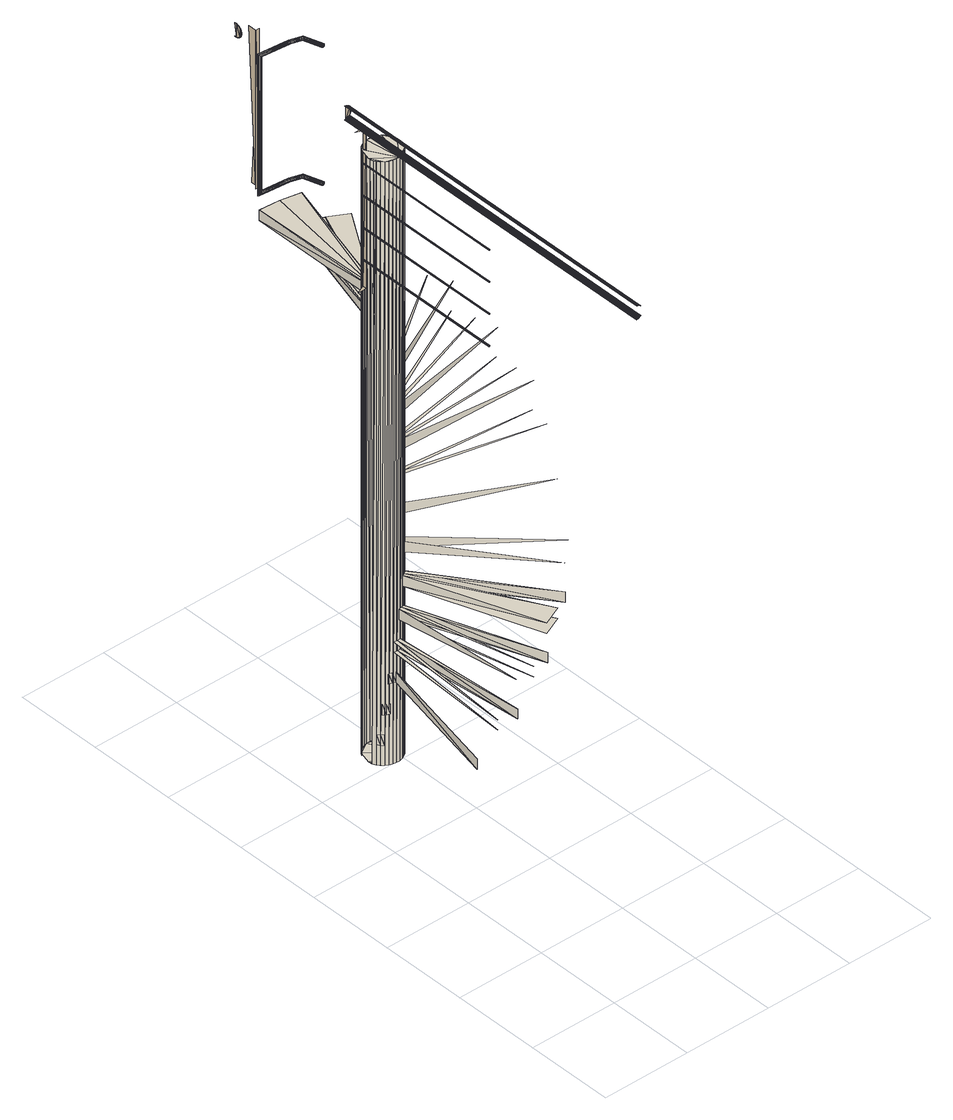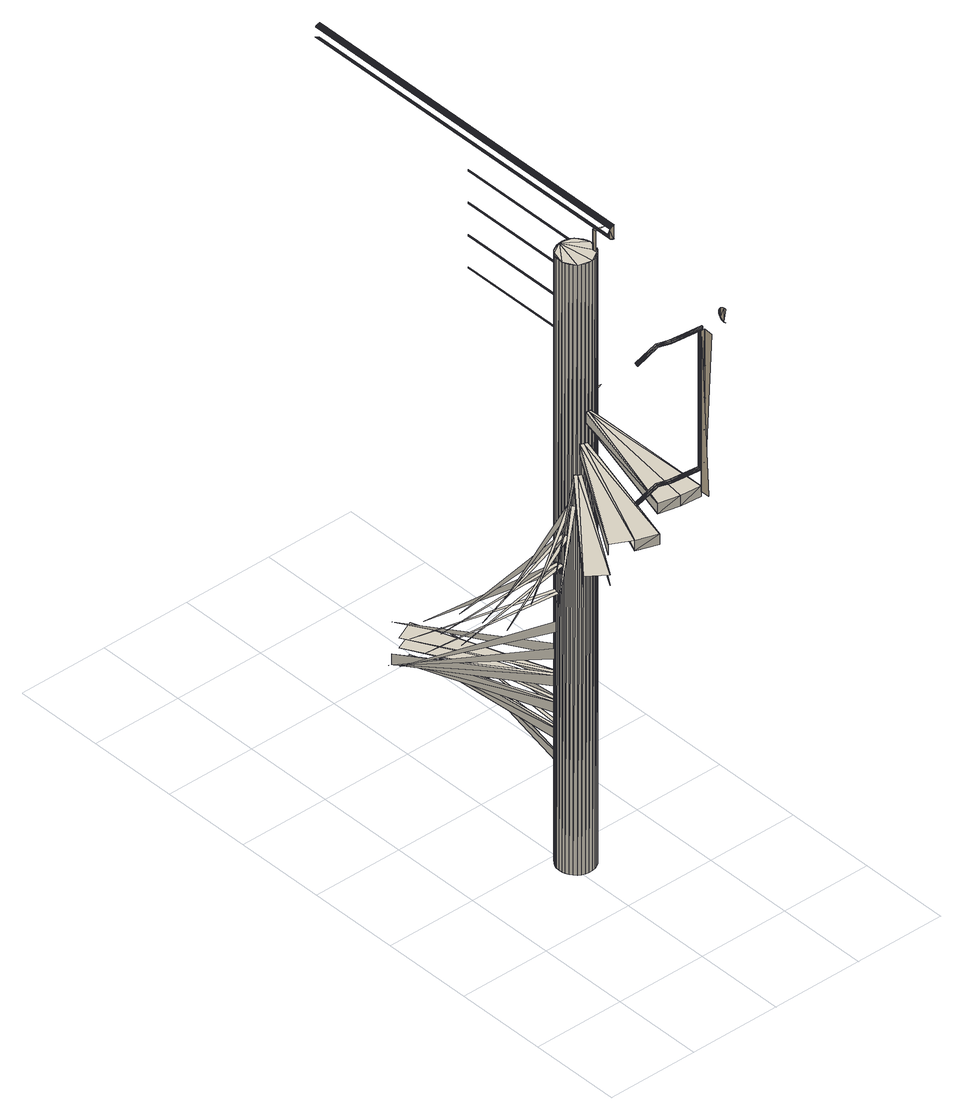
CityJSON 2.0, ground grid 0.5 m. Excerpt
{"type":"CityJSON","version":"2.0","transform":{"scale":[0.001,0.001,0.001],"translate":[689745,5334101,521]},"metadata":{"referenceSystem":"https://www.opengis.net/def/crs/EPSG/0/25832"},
"CityObjects":{
"building1":{"type":"Building","attributes":{"description":"FZK-Haus create by KHH / IAI / FZK","name":"FZK-Haus","Pset_BuildingCommon.SprinklerProtection":0,"Pset_BuildingCommon.SprinklerProtectionAutomatic":0,"Pset_BuildingCommon.OccupancyType":"citygml:1000 (residential building)","Pset_BuildingCommon.GrossPlannedArea":120,"Pset_BuildingCommon.NumberOfStoreys":2,"Pset_BuildingCommon.YearOfConstruction":"2008","Pset_BuildingCommon.NetAreaPlanned":120,"BaseQuantities.GrossFloorArea":241.5},"children":["building1-1","building1-2","building1-3"]},
"building1-1":{"type":"BuildingInstallation","attributes":{"ArchiCADProperties.Ursprungsgeschoss":"Dachgeschoss","ArchiCADProperties.Raumname":"Galerie","ArchiCADProperties.Raumnummer":"7","ArchiCADProperties.Ebene":"Gelaender","ArchiCADProperties.Typ":"Objekt","ArchiCADProperties.Geschützt":0,"ArchiCADProperties.Bibliothekselement-Name":"Geländer_horizontal 13","ArchiCADProperties.Baustoff / Mehrschichtiger Aufbau / Profil / Schraffur":"Solid","ArchiCADProperties.Tragende Funktion":"Nicht definiert","ArchiCADProperties.Lage":"Nicht definiert","ArchiCADProperties.Element-Klassifizierung":"Geländer","ArchiCADProperties.Umbau-Status":"Bestand","ArchiCADProperties.Anzeigen auf Umbau-Filter":"Alle relevanten Filter","ArchiCADProperties.Drehwinkel":270,"ArchiCADProperties.Oberfläche":"Allgemein","AC_Pset_Geländer_horizontal_13.3D":"Detailiert","AC_Pset_Geländer_horizontal_13.Anzahl_Rohre":4,"AC_Pset_Geländer_horizontal_13.Position":"Zwischen Pfosten","AC_Pset_Geländer_horizontal_13.Anzahl_Pfosten":3,"AC_Pset_Geländer_horizontal_13.Auflösung":36,"AC_Pset_Geländer_horizontal_13.Schattenwurf":1,"AC_Pset_Geländer_horizontal_13.Show 2D Hotspots in 3D":1,"AC_Pset_Geländer_horizontal_13.Ausfüllmuster":"Leer","AC_Pset_Geländer_horizontal_13.Handlauf (hamat)":"Zink","AC_Pset_Geländer_horizontal_13.Rohre (bamat)":"Zink","AC_Pset_Geländer_horizontal_13.Pfosten (pomat)":"Zink","AC_Pset_Geländer_horizontal_13.Preis":0,"AC_Pset_Geländer_horizontal_13.Gruppe (FM_Type)":"Andere","AC_Pset_Geländer_horizontal_13.Gruppe (iFMType)":25,"AC_Pset_Geländer_horizontal_13.Gewicht":0,"AC_Pset_Geländer_horizontal_13.Gewichteinheit":"kg","ArchiCADQuantities.Höhenangabe zum Projekt-Nullpunkt":2.7,"ArchiCADQuantities.Höhe zu Geschoss":0,"ArchiCADQuantities.Oberflächenbereich":1.12,"ArchiCADQuantities.Netto-Volumen":0.0134,"ArchiCADQuantities.Fläche":2,"ArchiCADQuantities.Höhe (Z Größe)":1,"ArchiCADQuantities.Länge (A)":2,"ArchiCADQuantities.Volumen":0.0134,"ArchiCADQuantities.Breite (B)":1},"parents":["building1"],"geometry":[{"type":"MultiSurface","lod":"3","boundaries":[[[0,1,2]],[[3,4,5]],[[6,7,8]],[[9,10,11]],[[12,13,14]],[[15,16,17]],[[18,19,15]],[[20,21,22]],[[2,23,20]],[[24,25,3]],[[8,26,24]],[[27,28,9]],[[14,29,27]],[[30,31,32]],[[33,34,35]],[[36,37,38]],[[39,40,41]],[[42,43,44]],[[45,46,47]],[[48,49,50]],[[51,52,53]],[[54,30,55]],[[56,36,57]],[[58,42,59]],[[60,48,61]],[[34,62,63]],[[40,64,65]],[[46,66,67]],[[52,68,69]],[[70,54,71]],[[72,70,73]],[[74,75,76]],[[62,74,77]],[[78,56,79]],[[80,78,81]],[[82,1,0]],[[64,82,83]],[[84,58,85]],[[86,84,87]],[[88,7,6]],[[66,88,89]],[[90,60,91]],[[92,90,93]],[[94,13,12]],[[68,94,95]],[[96,72,97]],[[98,80,99]],[[4,86,5]],[[10,92,11]],[[75,19,18]],[[1,23,2]],[[7,26,8]],[[13,29,14]],[[16,96,17]],[[19,16,15]],[[21,98,22]],[[23,21,20]],[[25,4,3]],[[26,25,24]],[[28,10,9]],[[29,28,27]],[[100,101,102]],[[103,104,105]],[[102,106,107]],[[108,109,103]],[[107,110,111]],[[112,113,108]],[[111,114,115]],[[116,117,112]],[[115,118,119]],[[120,121,116]],[[119,122,123]],[[124,125,120]],[[123,126,127]],[[128,129,124]],[[127,130,131]],[[132,133,128]],[[131,134,135]],[[136,137,132]],[[135,138,139]],[[140,141,136]],[[139,142,143]],[[144,145,140]],[[143,146,147]],[[148,149,144]],[[147,150,151]],[[152,153,148]],[[19,34,30]],[[23,40,36]],[[26,46,42]],[[29,52,48]],[[54,96,30]],[[56,98,36]],[[58,4,42]],[[60,10,48]],[[96,19,30]],[[98,23,36]],[[4,26,42]],[[10,29,48]],[[62,34,19]],[[72,96,70]],[[70,96,54]],[[64,40,23]],[[80,98,78]],[[78,98,56]],[[66,46,26]],[[86,4,84]],[[84,4,58]],[[68,52,29]],[[92,10,90]],[[90,10,60]],[[74,62,19]],[[75,74,19]],[[82,64,23]],[[1,82,23]],[[88,66,26]],[[7,88,26]],[[94,68,29]],[[13,94,29]],[[16,19,96]],[[21,23,98]],[[25,26,4]],[[28,29,10]],[[154,155,156]],[[157,158,159]],[[154,156,159]],[[156,157,159]],[[102,107,100]],[[108,103,105]],[[111,119,107]],[[120,112,108]],[[115,119,111]],[[120,116,112]],[[107,160,108]],[[119,160,107]],[[161,120,108]],[[123,131,119]],[[132,124,120]],[[127,131,123]],[[132,128,124]],[[160,161,108]],[[131,160,119]],[[161,132,120]],[[135,139,131]],[[140,136,132]],[[139,160,131]],[[161,140,132]],[[143,147,139]],[[148,144,140]],[[147,160,139]],[[161,148,140]],[[161,152,148]],[[147,151,160]],[[162,163,161]],[[160,164,161]],[[165,162,161]],[[160,166,167]],[[162,168,163]],[[169,165,161]],[[166,170,167]],[[160,167,171]],[[164,169,161]],[[160,171,164]],[[172,173,165]],[[169,172,165]],[[171,174,175]],[[171,175,164]],[[164,176,169]],[[177,178,169]],[[178,179,169]],[[176,177,169]],[[164,180,181]],[[164,181,182]],[[164,182,176]],[[176,183,177]],[[182,184,176]]]}]},
"building1-2":{"type":"BuildingConstructiveElement","attributes":{"name":"Wendeltreppe","Pset_StairCommon.HandicapAccessible":0,"Pset_StairCommon.IsExternal":0,"Pset_StairCommon.FireExit":1,"AC_Pset_Name.Name":"Wendeltreppe","ArchiCADProperties.Ursprungsgeschoss":"Erdgeschoss","ArchiCADProperties.Raumname":"Wohnen","ArchiCADProperties.Raumnummer":"5","ArchiCADProperties.Ebene":"Treppen","ArchiCADProperties.Typ":"Treppen","ArchiCADProperties.Geschützt":0,"ArchiCADProperties.Bibliothekselement-Name":"Treppe_FZK-Haus","ArchiCADProperties.Baustoff / Mehrschichtiger Aufbau / Profil / Schraffur":"Holz","ArchiCADProperties.Tragende Funktion":"Nicht definiert","ArchiCADProperties.Lage":"Nicht definiert","ArchiCADProperties.Element-Klassifizierung":"Treppe","ArchiCADProperties.Umbau-Status":"Bestand","ArchiCADProperties.Anzeigen auf Umbau-Filter":"Alle relevanten Filter","ArchiCADProperties.Drehwinkel":210,"ArchiCADProperties.Oberfläche":"Allgemein","AC_Pset_Treppe_FZK-Haus.2D Hotspots in 3D zeigen":1,"AC_Pset_Treppe_FZK-Haus.Geschoßabhängig":1,"AC_Pset_Treppe_FZK-Haus.     Kein Bruch im Gesch. oberhalb":1,"AC_Pset_Treppe_FZK-Haus.     Strichlinien oberhalb Bruch":1,"AC_Pset_Treppe_FZK-Haus.     Linientyp unter Einsetzgeschoß":4,"AC_Pset_Treppe_FZK-Haus.Symbol maßstabunabhängig":0,"AC_Pset_Treppe_FZK-Haus.     Trittlinien":0,"AC_Pset_Treppe_FZK-Haus.     Pfeil":0,"AC_Pset_Treppe_FZK-Haus.     Detail":0,"AC_Pset_Treppe_FZK-Haus.Pfeil Auf/Ab":0,"AC_Pset_Treppe_FZK-Haus.Schraffurtyp":"Leer","AC_Pset_Treppe_FZK-Haus.2D-Detaillierungsgrad":"Maßstababhängig","AC_Pset_Treppe_FZK-Haus.Einfache/mittelmässige Modifizierung bei (iScaleChangeSM)":999,"AC_Pset_Treppe_FZK-Haus.Einfache/mittelmässige Modifizierung bei (gs_ScaleChangeSM)":100,"AC_Pset_Treppe_FZK-Haus.Mittelmässige/detaillierte Modifizierung bei (iScaleChangeMD)":999,"AC_Pset_Treppe_FZK-Haus.Mittelmässige/detaillierte Modifizierung bei (gs_ScaleChangeMD)":50,"AC_Pset_Treppe_FZK-Haus.2D-Symbol Typ":"Typ 11","AC_Pset_Treppe_FZK-Haus.Symbol Gruppentyp":6,"AC_Pset_Treppe_FZK-Haus.Linientyp sichtbare Struktur":1,"AC_Pset_Treppe_FZK-Haus.Linientyp unsichtbare Struktur":4},"parents":["building1"],"geometry":[{"type":"MultiSurface","lod":"3","boundaries":[[[185,186,187]],[[188,189,190]],[[191,192,193]],[[186,194,187]],[[195,196,197]],[[189,198,199]],[[200,191,201]],[[202,203,204]],[[205,206,207]],[[203,202,208]],[[209,204,210]],[[201,199,200]],[[211,205,207]],[[204,203,210]],[[203,208,210]],[[202,212,213]],[[214,209,215]],[[216,205,211]],[[208,202,213]],[[209,210,215]],[[217,216,211]],[[210,208,215]],[[218,219,220]],[[208,213,215]],[[221,218,220]],[[215,213,222]],[[223,218,221]],[[213,224,222]],[[225,223,221]],[[226,227,228]],[[229,230,231]],[[224,213,232]],[[215,222,233]],[[234,226,228]],[[230,235,231]],[[222,224,233]],[[224,232,233]],[[199,198,200]],[[214,215,236]],[[236,215,233]],[[231,235,237]],[[238,233,232]],[[235,214,236]],[[226,234,194]],[[235,239,237]],[[240,238,232]],[[234,187,194]],[[232,213,241]],[[242,239,235]],[[188,192,189]],[[238,236,233]],[[196,243,244]],[[245,195,246]],[[192,191,189]],[[237,239,247]],[[236,238,240]],[[240,232,241]],[[239,248,247]],[[242,248,239]],[[249,242,235]],[[241,236,240]],[[189,191,198]],[[249,235,236]],[[237,247,250]],[[231,237,251]],[[191,200,198]],[[213,212,252]],[[247,248,250]],[[196,195,243]],[[253,236,241]],[[212,231,252]],[[248,242,250]],[[195,245,243]],[[254,253,241]],[[237,250,251]],[[253,255,236]],[[241,213,252]],[[243,245,256]],[[250,242,251]],[[257,253,254]],[[245,258,256]],[[242,249,251]],[[259,257,254]],[[260,261,262]],[[263,249,236]],[[255,264,236]],[[257,255,253]],[[231,251,252]],[[261,265,262]],[[251,249,266]],[[254,241,252]],[[267,256,258]],[[259,254,268]],[[261,260,269]],[[255,257,259]],[[270,271,249]],[[249,271,266]],[[264,272,236]],[[273,274,275]],[[268,255,259]],[[243,256,267]],[[258,245,276]],[[262,265,277]],[[278,273,275]],[[272,263,236]],[[276,267,258]],[[265,279,277]],[[280,270,249]],[[251,266,281]],[[268,254,252]],[[282,283,284]],[[266,271,281]],[[285,273,278]],[[264,255,268]],[[283,286,284]],[[287,285,278]],[[271,270,281]],[[252,264,268]],[[251,281,288]],[[289,290,291]],[[251,292,252]],[[288,281,270]],[[290,293,291]],[[284,286,294]],[[280,288,270]],[[251,288,292]],[[280,249,263]],[[295,264,252]],[[286,296,294]],[[297,298,299]],[[300,295,252]],[[291,293,301]],[[298,302,299]],[[303,261,269]],[[292,288,280]],[[293,304,301]],[[295,272,264]],[[305,306,307]],[[292,308,252]],[[263,292,280]],[[252,308,300]],[[309,295,300]],[[306,310,307]],[[299,302,311]],[[312,309,300]],[[302,313,311]],[[314,275,274]],[[309,272,295]],[[315,316,317]],[[318,292,263]],[[307,310,319]],[[316,320,317]],[[300,308,312]],[[273,321,274]],[[322,318,263]],[[310,323,319]],[[275,314,278]],[[309,312,324]],[[325,326,327]],[[328,317,320]],[[308,329,312]],[[324,272,309]],[[312,329,324]],[[326,330,327]],[[331,328,320]],[[292,318,308]],[[322,263,272]],[[332,318,322]],[[260,262,333]],[[265,261,303]],[[334,335,336]],[[337,332,322]],[[338,334,336]],[[324,329,272]],[[327,330,339]],[[318,340,308]],[[341,322,272]],[[318,332,340]],[[337,322,341]],[[329,308,272]],[[330,342,339]],[[343,344,345]],[[340,332,337]],[[344,346,345]],[[347,334,338]],[[346,348,349]],[[350,347,338]],[[345,346,349]],[[341,340,337]],[[351,260,333]],[[272,308,341]],[[308,340,341]],[[352,277,279]],[[321,314,274]],[[285,353,273]],[[354,289,291]],[[290,355,293]],[[353,285,287]],[[283,282,356]],[[262,277,352]],[[279,265,357]],[[357,352,279]],[[314,358,278]],[[359,321,273]],[[360,294,296]],[[361,291,301]],[[362,305,307]],[[363,301,304]],[[353,359,273]],[[364,311,313]],[[365,366,367]],[[367,366,368]],[[366,369,368]],[[370,365,367]],[[368,369,371]],[[365,370,372]],[[369,373,371]],[[370,374,372]],[[371,373,375]],[[372,374,376]],[[373,377,375]],[[374,378,376]],[[379,375,377]],[[376,378,380]],[[381,379,377]],[[378,382,380]],[[383,307,319]],[[384,379,381]],[[385,320,316]],[[386,384,381]],[[380,382,387]],[[382,388,387]],[[389,384,386]],[[390,387,388]],[[391,389,386]],[[290,289,355]],[[392,390,388]],[[393,390,392]],[[394,389,391]],[[395,394,391]],[[396,393,392]],[[397,393,396]],[[394,395,398]],[[398,397,396]],[[395,397,398]],[[287,278,399]],[[399,353,287]],[[400,325,327]],[[401,319,323]],[[402,336,335]],[[403,331,320]],[[371,404,368]],[[369,405,373]],[[406,327,339]],[[407,377,373]],[[408,338,336]],[[409,371,375]],[[410,381,377]],[[411,375,379]],[[380,412,376]],[[413,382,378]],[[361,354,291]],[[414,386,381]],[[384,415,379]],[[416,343,345]],[[417,339,342]],[[418,349,348]],[[419,350,338]],[[420,345,349]],[[393,421,390]],[[392,422,396]],[[314,321,358]],[[304,293,423]],[[369,366,424]],[[367,368,425]],[[409,404,371]],[[405,407,373]],[[366,365,426]],[[370,367,427]],[[365,372,426]],[[374,370,427]],[[407,410,377]],[[411,409,375]],[[410,414,381]],[[415,411,379]],[[372,376,428]],[[378,374,429]],[[414,430,386]],[[431,415,384]],[[391,386,430]],[[384,389,431]],[[432,412,380]],[[413,433,382]],[[380,387,432]],[[388,382,433]],[[395,391,434]],[[389,394,435]],[[387,390,436]],[[392,388,437]],[[397,395,438]],[[394,398,439]],[[321,359,358]],[[440,421,393]],[[422,441,396]],[[393,397,440]],[[398,396,441]],[[278,358,399]],[[363,361,301]],[[289,354,355]],[[306,305,442]],[[310,306,442]],[[425,368,404]],[[405,369,424]],[[427,367,425]],[[424,366,426]],[[443,363,304]],[[429,374,427]],[[426,372,428]],[[434,391,430]],[[431,389,435]],[[413,378,429]],[[428,376,412]],[[444,395,434]],[[435,394,445]],[[438,395,444]],[[445,394,439]],[[387,436,432]],[[388,433,437]],[[440,397,438]],[[439,398,441]],[[392,437,422]],[[390,421,436]],[[383,362,307]],[[323,310,446]],[[293,355,423]],[[358,359,399]],[[447,444,434]],[[448,427,425]],[[449,438,444]],[[450,429,427]],[[451,412,432]],[[452,441,422]],[[453,432,436]],[[454,422,437]],[[455,421,440]],[[456,433,413]],[[457,436,421]],[[458,437,433]],[[410,407,459]],[[411,415,460]],[[414,410,461]],[[409,411,462]],[[407,405,463]],[[415,431,464]],[[430,414,465]],[[404,409,466]],[[405,424,467]],[[431,435,468]],[[434,430,469]],[[425,404,470]],[[424,426,471]],[[435,445,472]],[[426,428,473]],[[445,439,474]],[[428,412,473]],[[439,441,474]],[[453,451,432]],[[454,452,422]],[[440,438,475]],[[413,429,476]],[[457,453,436]],[[458,454,437]],[[475,455,440]],[[476,456,413]],[[455,457,421]],[[456,458,433]],[[359,353,399]],[[410,459,461]],[[411,460,462]],[[407,463,459]],[[415,464,460]],[[405,467,463]],[[431,468,464]],[[414,461,465]],[[409,462,466]],[[424,471,467]],[[435,472,468]],[[430,465,469]],[[404,466,470]],[[477,434,469]],[[478,425,470]],[[471,426,473]],[[472,445,474]],[[447,434,477]],[[448,425,478]],[[473,412,451]],[[474,441,452]],[[449,444,447]],[[450,427,448]],[[475,438,449]],[[476,429,450]],[[463,479,459]],[[464,480,460]],[[481,462,460]],[[467,482,463]],[[468,483,464]],[[484,465,461]],[[462,485,466]],[[486,468,472]],[[465,487,469]],[[466,488,470]],[[474,489,472]],[[490,477,469]],[[491,471,473]],[[470,492,478]],[[423,355,354]],[[493,448,478]],[[447,494,449]],[[448,495,450]],[[496,454,458]],[[456,497,458]],[[498,457,455]],[[480,481,460]],[[483,480,464]],[[461,459,499]],[[485,488,466]],[[467,471,500]],[[489,486,472]],[[488,492,470]],[[492,493,478]],[[473,451,501]],[[474,452,502]],[[447,477,503]],[[451,453,504]],[[452,454,505]],[[361,423,354]],[[495,506,450]],[[453,457,507]],[[475,449,508]],[[476,450,506]],[[497,496,458]],[[455,475,509]],[[456,476,510]],[[459,479,499]],[[463,482,479]],[[484,461,499]],[[462,481,485]],[[468,486,483]],[[482,467,500]],[[465,484,487]],[[471,491,500]],[[469,487,490]],[[491,473,501]],[[489,474,502]],[[477,490,503]],[[452,505,502]],[[501,451,504]],[[454,496,505]],[[504,453,507]]]}]},
"building1-3":{"type":"BuildingInstallation","attributes":{"ArchiCADProperties.Ursprungsgeschoss":"Dachgeschoss","ArchiCADProperties.Raumname":"Galerie","ArchiCADProperties.Raumnummer":"7","ArchiCADProperties.Ebene":"Gelaender","ArchiCADProperties.Typ":"Objekt","ArchiCADProperties.Geschützt":0,"ArchiCADProperties.Bibliothekselement-Name":"Geländer_horizontal 13","ArchiCADProperties.Baustoff / Mehrschichtiger Aufbau / Profil / Schraffur":"Solid","ArchiCADProperties.Tragende Funktion":"Nicht definiert","ArchiCADProperties.Lage":"Nicht definiert","ArchiCADProperties.Element-Klassifizierung":"Geländer","ArchiCADProperties.Umbau-Status":"Bestand","ArchiCADProperties.Anzeigen auf Umbau-Filter":"Alle relevanten Filter","ArchiCADProperties.Drehwinkel":0,"ArchiCADProperties.Oberfläche":"Allgemein","AC_Pset_Geländer_horizontal_13.3D":"Detailiert","AC_Pset_Geländer_horizontal_13.Anzahl_Rohre":4,"AC_Pset_Geländer_horizontal_13.Position":"Zwischen Pfosten","AC_Pset_Geländer_horizontal_13.Anzahl_Pfosten":3,"AC_Pset_Geländer_horizontal_13.Auflösung":36,"AC_Pset_Geländer_horizontal_13.Schattenwurf":1,"AC_Pset_Geländer_horizontal_13.Show 2D Hotspots in 3D":1,"AC_Pset_Geländer_horizontal_13.Ausfüllmuster":"Leer","AC_Pset_Geländer_horizontal_13.Handlauf (hamat)":"Zink","AC_Pset_Geländer_horizontal_13.Rohre (bamat)":"Zink","AC_Pset_Geländer_horizontal_13.Pfosten (pomat)":"Zink","AC_Pset_Geländer_horizontal_13.Preis":0,"AC_Pset_Geländer_horizontal_13.Gruppe (FM_Type)":"Andere","AC_Pset_Geländer_horizontal_13.Gruppe (iFMType)":25,"AC_Pset_Geländer_horizontal_13.Gewicht":0,"AC_Pset_Geländer_horizontal_13.Gewichteinheit":"kg","ArchiCADQuantities.Höhenangabe zum Projekt-Nullpunkt":2.7,"ArchiCADQuantities.Höhe zu Geschoss":0,"ArchiCADQuantities.Oberflächenbereich":1.99,"ArchiCADQuantities.Netto-Volumen":0.0256,"ArchiCADQuantities.Fläche":4.29,"ArchiCADQuantities.Höhe (Z Größe)":1,"ArchiCADQuantities.Länge (A)":4.29,"ArchiCADQuantities.Volumen":0.0256,"ArchiCADQuantities.Breite (B)":1},"parents":["building1"],"geometry":[{"type":"MultiSurface","lod":"3","boundaries":[[[511,512,513]],[[514,513,515]],[[512,516,513]],[[517,516,512]],[[515,513,518]],[[519,516,517]],[[520,515,518]],[[521,520,518]],[[513,516,518]],[[522,523,516]],[[524,523,522]],[[525,518,526]],[[527,525,526]],[[523,528,516]],[[529,528,523]],[[518,516,530]],[[526,518,530]],[[531,532,529]],[[532,528,529]],[[533,526,530]],[[534,533,535]],[[516,528,530]],[[535,533,530]],[[536,537,528]],[[530,538,539]],[[537,540,528]],[[530,541,538]],[[540,542,528]],[[543,541,530]],[[544,540,537]],[[541,545,538]],[[528,546,530]],[[542,547,528]],[[548,543,530]],[[549,542,540]],[[543,550,541]],[[547,546,528]],[[551,548,530]],[[546,551,530]],[[552,553,542]],[[554,555,543]],[[553,547,542]],[[548,554,543]],[[556,557,547]],[[558,559,548]],[[557,546,547]],[[551,558,548]],[[560,561,546]],[[562,563,551]],[[561,564,546]],[[565,562,551]],[[546,566,551]],[[564,566,546]],[[567,565,551]],[[568,569,570]],[[568,570,571]],[[572,568,571]],[[571,573,572]],[[574,575,576]],[[577,578,579]],[[580,581,582]],[[583,584,585]],[[586,587,574]],[[588,589,577]],[[590,591,580]],[[592,593,583]],[[586,594,587]],[[576,595,596]],[[574,576,596]],[[588,597,589]],[[579,598,599]],[[577,579,599]],[[590,600,591]],[[582,601,602]],[[580,582,602]],[[592,603,593]],[[585,604,605]],[[583,585,605]],[[595,606,596]],[[586,574,596]],[[598,607,599]],[[588,577,599]],[[601,608,602]],[[590,580,602]],[[604,609,605]],[[592,583,605]],[[610,586,596]],[[611,588,599]],[[612,590,602]],[[613,592,605]],[[610,614,586]],[[615,616,596]],[[611,617,588]],[[618,619,599]],[[612,620,590]],[[621,622,602]],[[613,623,592]],[[624,625,605]],[[616,610,596]],[[619,611,599]],[[622,612,602]],[[625,613,605]],[[610,626,614]],[[627,616,615]],[[611,628,617]],[[629,619,618]],[[612,630,620]],[[631,622,621]],[[613,632,623]],[[633,625,624]],[[634,635,610]],[[636,637,616]],[[638,639,611]],[[640,641,619]],[[642,643,612]],[[644,645,622]],[[646,647,613]],[[648,649,625]],[[650,610,616]],[[651,611,619]],[[652,612,622]],[[653,613,625]]]}]}
},
"vertices":[
[372,1267,3066],[372,2137,3066],[373,1267,3066],[373,1267,3254],[373,2137,3254],[372,1267,3254],[372,1267,3252],[372,2137,3252],[373,1267,3252],[373,1267,3440],[373,2137,3440],[372,1267,3440],[372,1267,3438],[372,2137,3438],[373,1267,3438],[373,1267,2881],[373,2137,2881],[373,1267,2882],[373,1267,2880],[373,2137,2880],[373,1267,3067],[373,2137,3067],[373,1267,3068],[373,2137,3066],[373,1267,3253],[373,2137,3253],[373,2137,3252],[373,1267,3439],[373,2137,3439],[373,2137,3438],[371,2137,2884],[371,2137,2885],[371,1267,2885],[371,2137,2877],[371,2137,2878],[371,1267,2878],[371,2137,3070],[371,2137,3071],[371,1267,3071],[371,2137,3063],[371,2137,3064],[371,1267,3064],[371,2137,3256],[371,2137,3257],[371,1267,3257],[371,2137,3249],[371,2137,3250],[371,1267,3250],[371,2137,3442],[371,2137,3443],[371,1267,3443],[371,2137,3435],[371,2137,3436],[371,1267,3436],[372,2137,2884],[371,1267,2884],[372,2137,3070],[371,1267,3070],[372,2137,3256],[371,1267,3256],[372,2137,3442],[371,1267,3442],[372,2137,2878],[372,1267,2878],[372,2137,3064],[372,1267,3064],[372,2137,3250],[372,1267,3250],[372,2137,3436],[372,1267,3436],[372,2137,2883],[372,1267,2884],[372,2137,2882],[372,1267,2883],[372,2137,2879],[372,2137,2880],[372,1267,2880],[372,1267,2879],[372,2137,3069],[372,1267,3070],[372,2137,3068],[372,1267,3069],[372,2137,3065],[372,1267,3065],[372,2137,3255],[372,1267,3256],[372,2137,3254],[372,1267,3255],[372,2137,3251],[372,1267,3251],[372,2137,3441],[372,1267,3442],[372,2137,3440],[372,1267,3441],[372,2137,3437],[372,1267,3437],[373,2137,2882],[372,1267,2882],[373,2137,3068],[372,1267,3068],[370,2257,3700],[370,257,3700],[372,2257,3700],[372,2257,3620],[372,257,3620],[370,2257,3620],[372,257,3700],[375,2257,3699],[375,2257,3621],[375,257,3621],[375,257,3699],[377,2257,3699],[377,2257,3621],[377,257,3621],[377,257,3699],[379,2257,3698],[379,2257,3622],[379,257,3622],[379,257,3698],[381,2257,3698],[381,2257,3622],[381,257,3622],[381,257,3698],[383,2257,3697],[383,2257,3623],[383,257,3623],[383,257,3697],[386,2257,3696],[386,2257,3624],[386,257,3624],[386,257,3696],[388,2257,3695],[388,2257,3625],[388,257,3625],[388,257,3695],[390,2257,3693],[390,2257,3627],[390,257,3627],[390,257,3693],[392,2257,3692],[392,2257,3628],[392,257,3628],[392,257,3692],[393,2257,3691],[393,2257,3629],[393,257,3629],[393,257,3691],[395,2257,3689],[395,2257,3631],[395,257,3631],[395,257,3689],[397,2257,3687],[397,2257,3633],[397,257,3633],[393,2137,2700],[343,2137,2700],[393,2157,2700],[393,2157,3620],[343,2157,3620],[393,2137,3620],[398,2257,3686],[398,2257,3634],[402,2257,3640],[400,2257,3636],[406,2257,3671],[403,2257,3642],[400,2257,3684],[402,2257,3680],[401,2257,3638],[406,2257,3649],[401,2257,3682],[403,2257,3678],[405,2257,3646],[404,2257,3644],[404,2257,3676],[405,2257,3674],[408,2257,3660],[407,2257,3655],[407,2257,3653],[407,2257,3651],[407,2257,3669],[407,2257,3667],[407,2257,3665],[408,2257,3658],[408,2257,3662],
[293,1263,530],[293,1263,470],[449,1997,530],[439,1999,647],[458,1997,647],[406,1248,647],[458,1997,707],[439,1999,707],[406,1248,707],[449,1997,470],[467,1997,883],[467,1997,823],[519,1249,883],[477,1998,647],[529,1249,647],[477,1998,707],[529,1249,707],[365,2064,0],[373,2047,0],[373,2047,3500],[384,2031,117],[373,2047,117],[373,2047,177],[385,2031,0],[365,2064,3500],[385,2031,3500],[384,2031,177],[361,2084,0],[399,2017,0],[361,2084,3500],[399,2017,3500],[398,2018,117],[398,2018,177],[405,2013,293],[391,2025,293],[391,2025,353],[405,2013,353],[416,2007,3500],[422,2004,293],[416,2007,0],[422,2004,353],[431,2001,470],[413,2008,470],[413,2008,530],[370,2141,0],[370,2141,3500],[381,2157,0],[434,2000,0],[434,2000,3500],[431,2001,530],[381,2157,3500],[473,1997,3500],[394,2172,0],[453,1997,3500],[394,2172,3500],[453,1997,0],[473,1997,0],[428,2191,3500],[486,2000,823],[642,1266,823],[486,2000,883],[642,1266,883],[410,2183,0],[410,2183,3500],[447,2196,3500],[428,2191,0],[447,2196,0],[539,2036,0],[492,2002,3500],[492,2002,0],[526,2021,3500],[503,2007,823],[510,2010,3500],[503,2007,883],[510,2010,0],[494,2003,1000],[494,2003,1060],[511,2011,1000],[521,2176,3500],[539,2036,3500],[511,2011,1060],[467,2196,0],[760,1301,823],[526,2021,0],[751,1298,1060],[486,2193,3500],[467,2196,3500],[559,2110,3500],[474,2196,2650],[460,2197,2650],[460,2197,2590],[760,1301,883],[527,2022,1000],[474,2196,2590],[527,2022,1060],[504,2186,3500],[486,2193,0],[519,2016,1177],[519,2016,1237],[533,2028,1177],[488,2193,2650],[533,2028,1237],[488,2193,2590],[504,2186,0],[478,2195,2473],[478,2195,2413],[496,2190,2473],[521,2176,0],[496,2190,2413],[545,2043,1177],[550,2052,3500],[545,2043,1237],[539,2035,1353],[539,2035,1413],[549,2051,1353],[550,2052,0],[513,2181,2473],[549,2051,1413],[863,1348,1060],[513,2181,2413],[504,2186,2297],[504,2186,2237],[520,2176,2297],[559,2110,0],[557,2071,3500],[520,2176,2237],[556,2069,1353],[557,2071,0],[556,2069,1413],[460,2947,2590],[553,2059,1530],[553,2059,1590],[558,2077,1530],[535,2163,0],[534,2164,2297],[558,2077,1590],[460,2947,2650],[535,2163,3500],[534,2164,2237],[560,2090,3500],[527,2171,2120],[527,2171,2060],[540,2157,2120],[560,2096,1530],[560,2090,0],[540,2157,2060],[560,2096,1590],[547,2147,0],[863,1348,1000],[560,2105,1707],[559,2086,1707],[559,2086,1767],[547,2147,3500],[560,2105,1767],[550,2140,2120],[555,2129,0],[555,2129,3500],[550,2140,2060],[545,2149,1943],[545,2149,1883],[553,2132,1943],[553,2132,1883],[556,2124,1707],[558,2114,1883],[558,2114,1943],[556,2124,1767],[751,1298,1000],[968,1415,1000],[694,2914,2650],[685,2916,2473],[685,2916,2413],[960,1409,1237],[968,1415,1060],[578,2938,2590],[578,2938,2650],[1136,1581,1177],[801,2875,2473],[902,2823,2297],[910,2817,2473],[1252,1787,1353],[450,2943,2740],[450,2939,2741],[450,2939,3559],[452,2935,3557],[452,2935,2743],[450,2943,3560],[455,2933,3554],[451,2946,2741],[455,2933,2746],[451,2946,3559],[459,2932,3550],[454,2949,2743],[459,2932,2750],[454,2949,3557],[463,2932,3546],[457,2951,2746],[463,2932,2754],[457,2951,3554],[1003,2751,2297],[466,2934,3543],[1286,1896,1590],[466,2934,2757],[461,2952,2750],[461,2952,3550],[469,2937,3541],[465,2950,2754],[469,2937,2759],[465,2950,3546],[468,2948,2757],[470,2941,3540],[470,2941,2760],[468,2948,3543],[470,2944,2759],[470,2944,3541],[694,2914,2590],[1085,2673,2120],[1092,2665,2297],[1305,2008,1767],[1306,2018,1590],[626,2918,3557],[626,2918,2743],[1162,2576,2120],[626,2916,2746],[1309,2131,1767],[626,2916,3554],[625,2915,2750],[625,2915,3550],[629,2932,2743],[629,2932,3557],[626,2916,2754],[626,2916,3546],[1220,2478,1943],[1224,2469,2120],[1297,2244,1943],[1295,2254,1767],[1267,2364,1943],[629,2934,2754],[629,2934,3546],[801,2875,2413],[627,2921,2741],[627,2921,3559],[627,2925,2740],[627,2925,3560],[628,2929,2741],[628,2929,3559],[626,2918,2757],[626,2918,3543],[629,2934,2746],[629,2934,3554],[627,2921,2759],[627,2921,3541],[629,2935,2750],[629,2935,3550],[628,2929,2759],[628,2929,3541],[629,2932,2757],[629,2932,3543],[902,2823,2237],[910,2817,2413],[627,2925,2760],[627,2925,3540],[1003,2751,2237],[695,2904,2760],[695,2904,3560],[696,2908,2759],[696,2908,3559],[692,2912,2743],[692,2912,3543],[693,2914,2746],[693,2914,3546],[696,2913,2754],[696,2913,3554],[695,2915,2750],[695,2915,3550],[688,2897,2746],[688,2897,3546],[689,2895,2750],[689,2895,3550],[687,2899,2743],[687,2899,3543],[690,2896,2754],[690,2896,3554],[688,2902,2741],[688,2902,3541],[692,2898,2757],[692,2898,3557],[689,2906,2740],[689,2906,3540],[690,2910,2741],[690,2910,3541],[696,2911,2757],[696,2911,3557],[694,2900,2759],[694,2900,3559],[782,2870,2669],[782,2870,3469],[783,2868,3471],[782,2874,2667],[782,2874,3467],[784,2866,2674],[784,2866,3474],[783,2878,3466],[787,2866,2677],[787,2866,3477],[785,2881,3467],[789,2867,2680],[785,2881,2667],[789,2867,3480],[792,2870,3482],[794,2873,2682],[794,2873,3482],[792,2884,3474],[794,2883,3477],[794,2883,2677],[783,2868,2671],[783,2878,2666],[787,2883,2669],[787,2883,3469],[792,2870,2682],[790,2885,2671],[790,2885,3471],[795,2877,3482],[792,2884,2674],[795,2877,2682],[795,2880,2680],[795,2880,3480],
[410,3010,3662],[410,3010,3665],[410,3010,3660],[410,3010,3658],[410,3010,3655],[410,3012,3671],[410,3011,3667],[410,3012,3649],[410,3011,3669],[410,3011,3653],[410,3011,3651],[410,3012,3674],[410,3014,3678],[410,3013,3676],[410,3012,3646],[410,3014,3642],[410,3013,3644],[410,3019,3686],[410,3015,3680],[410,3019,3634],[410,3017,3682],[410,3018,3684],[410,3015,3640],[410,3017,3638],[410,3018,3636],[410,3021,3687],[410,3023,3689],[410,3023,3631],[410,3021,3633],[410,3026,3692],[410,3026,3628],[410,3030,3695],[410,3030,3625],[410,3024,3691],[410,3024,3629],[410,3043,3699],[410,3036,3698],[410,3036,3622],[410,3028,3693],[410,3028,3627],[410,3043,3621],[410,3032,3696],[410,3034,3697],[410,3034,3623],[410,3032,3624],[410,3039,3698],[410,3041,3699],[410,3041,3621],[410,3039,3622],[410,3045,3700],[410,3048,3700],[410,3048,3620],[410,3045,3620],[410,3050,3700],[410,3050,3620],[410,3057,3699],[410,3057,3621],[510,3025,3620],[510,3075,3620],[510,3025,2700],[530,3025,2700],[530,3025,3620],[530,3075,2700],[530,3045,2880],[530,3045,2881],[530,3045,2882],[530,3045,3066],[530,3045,3067],[530,3045,3068],[530,3045,3252],[530,3045,3253],[530,3045,3254],[530,3045,3438],[530,3045,3439],[530,3045,3440],[530,3046,2878],[530,3045,2879],[530,3046,3064],[530,3045,3065],[530,3046,3250],[530,3045,3251],[530,3046,3436],[530,3045,3437],[530,3046,2879],[530,3045,2883],[530,3046,2884],[530,3046,3065],[530,3045,3069],[530,3046,3070],[530,3046,3251],[530,3045,3255],[530,3046,3256],[530,3046,3437],[530,3045,3441],[530,3046,3442],[530,3046,2883],[530,3046,3069],[530,3046,3255],[530,3046,3441],[530,3048,2876],[530,3048,3062],[530,3048,3248],[530,3048,3434],[530,3047,2877],[530,3047,2885],[530,3048,2886],[530,3047,3063],[530,3047,3071],[530,3048,3072],[530,3047,3249],[530,3047,3257],[530,3048,3258],[530,3047,3435],[530,3047,3443],[530,3048,3444],[530,3048,2877],[530,3048,2885],[530,3048,3063],[530,3048,3071],[530,3048,3249],[530,3048,3257],[530,3048,3435],[530,3048,3443],[530,3050,2876],[530,3049,2876],[530,3049,2886],[530,3050,2886],[530,3050,3062],[530,3049,3062],[530,3049,3072],[530,3050,3072],[530,3050,3248],[530,3049,3248],[530,3049,3258],[530,3050,3258],[530,3050,3434],[530,3049,3434],[530,3049,3444],[530,3050,3444],[530,3052,2876],[530,3052,3062],[530,3052,3248],[530,3052,3434]
]}
